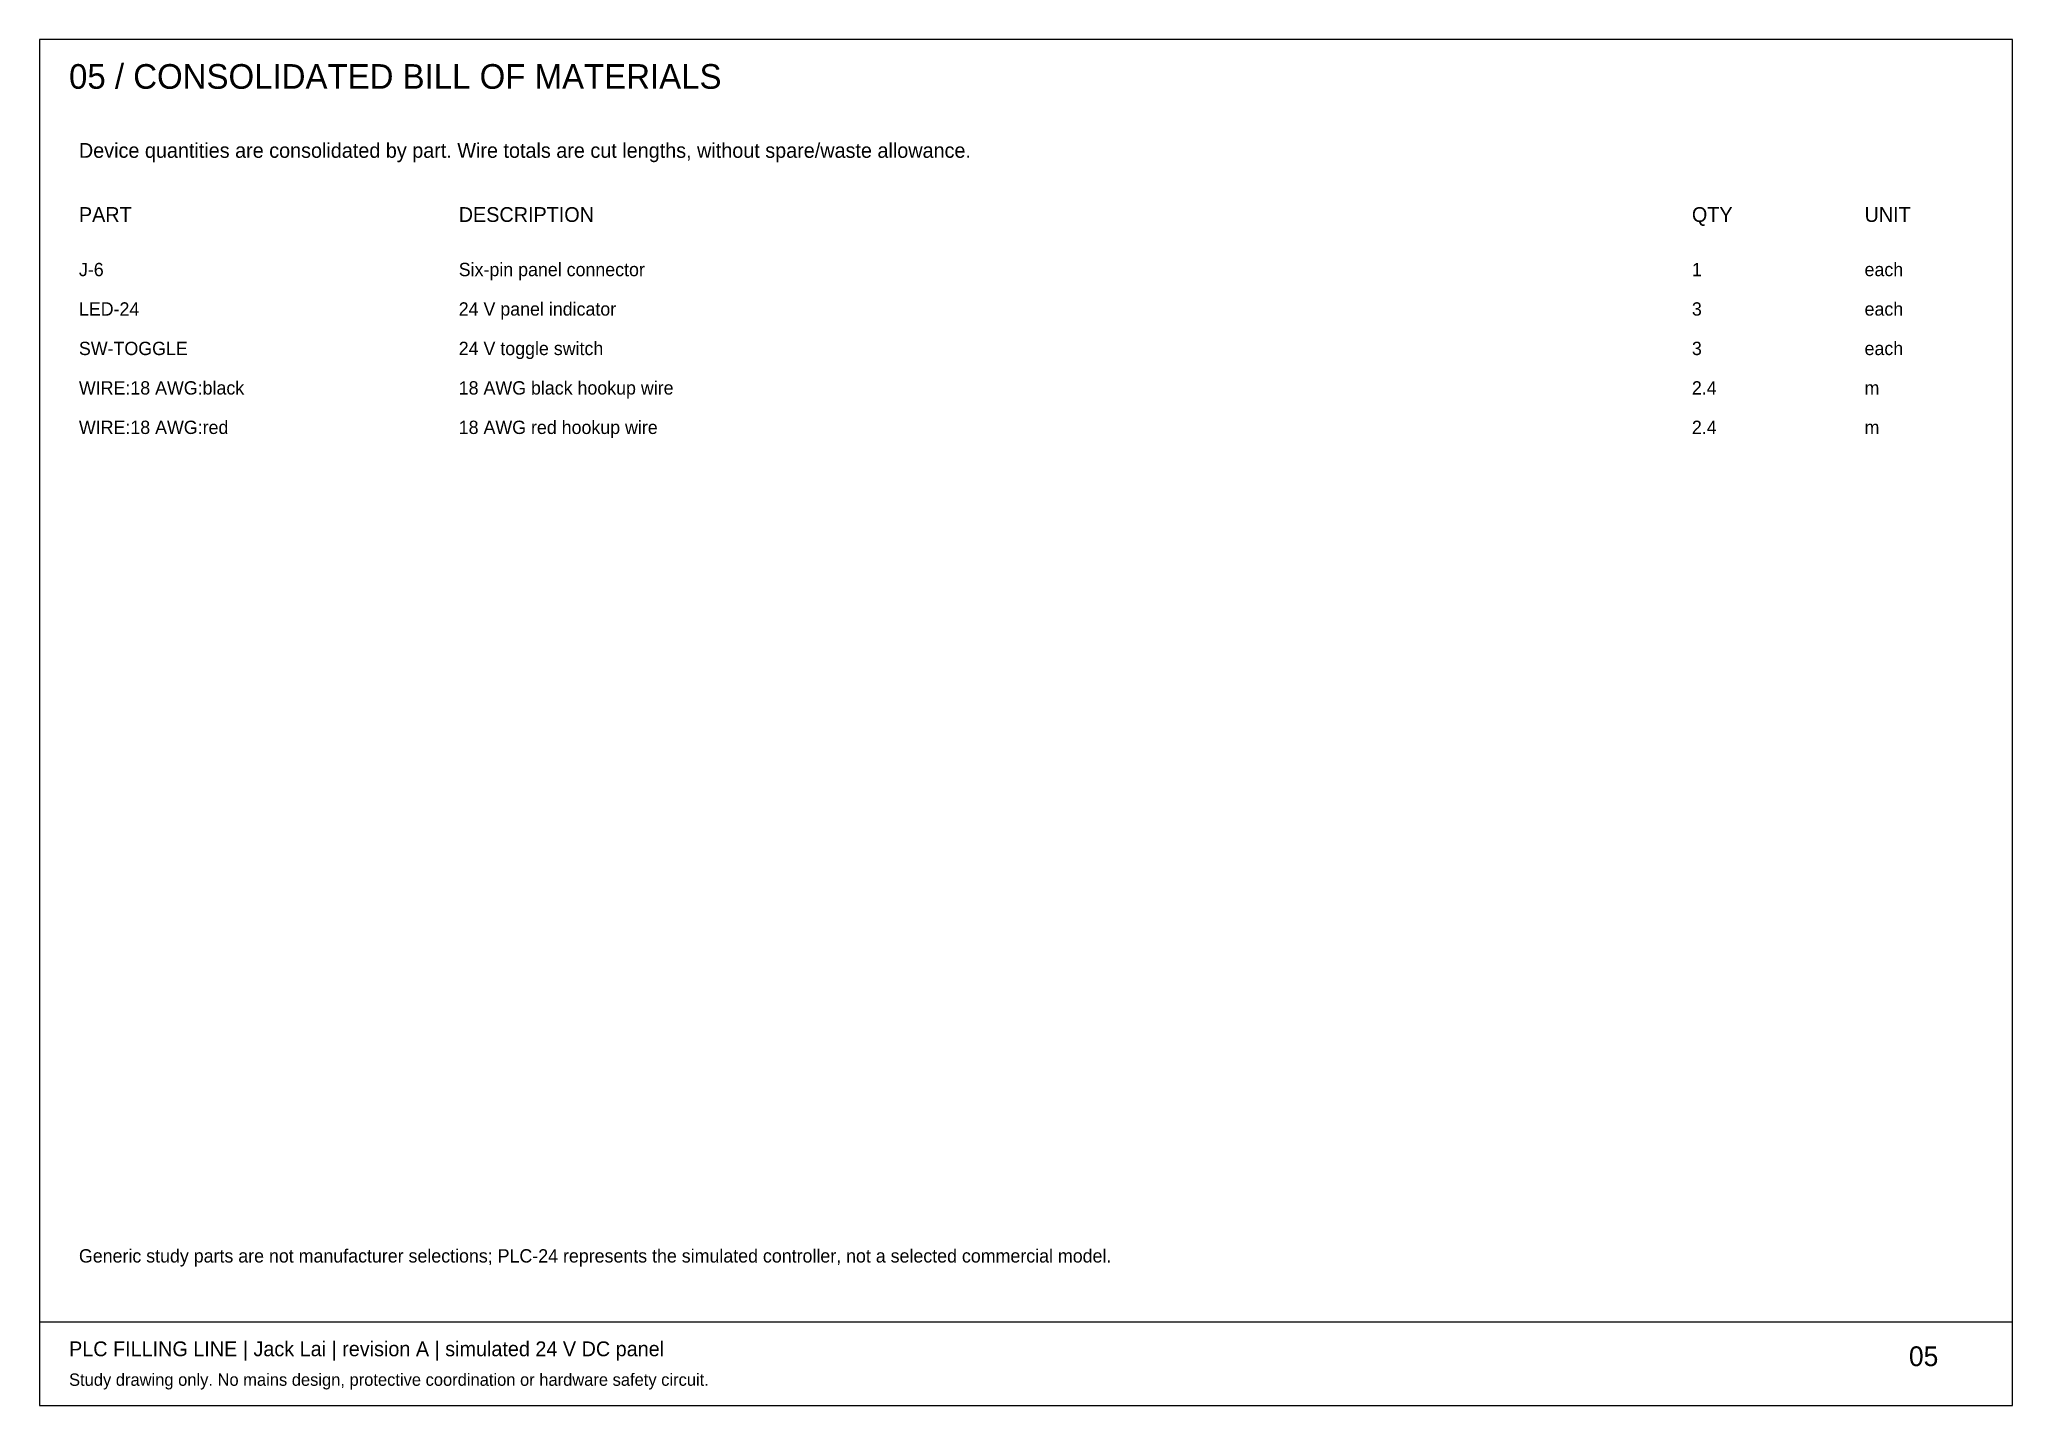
# Paper-space layout 'BOM' of a CAD drawing. Header units: millimetres. Extents: x 10 to 410, y 10 to 287.
import ezdxf

# ---------------------------------------------------------------- set-up
doc = ezdxf.new("R2010")
doc.units = ezdxf.units.MM

psp = doc.layouts.new('BOM')

# ---------------------------------------------------------------- linework, layer by layer
psp.add_line((10, 27), (410, 27))
psp.add_lwpolyline([(10, 10), (410, 10), (410, 287), (10, 287)], close=True)

# ---------------------------------------------------------------- texts
for s, height, p in [('05 / CONSOLIDATED BILL OF MATERIALS', 5, (16, 277)), ('Device quantities are consolidated by part. Wire totals are cut lengths, without spare/waste allowance.', 3, (18, 263)), ('PART', 3, (18, 250)), ('DESCRIPTION', 3, (95, 250)), ('QTY', 3, (345, 250)), ('UNIT', 3, (380, 250)), ('J-6', 2.7, (18, 239)), ('Six-pin panel connector', 2.7, (95, 239)), ('1', 2.7, (345, 239)), ('each', 2.7, (380, 239)), ('LED-24', 2.7, (18, 231)), ('24 V panel indicator', 2.7, (95, 231)), ('3', 2.7, (345, 231)), ('each', 2.7, (380, 231)), ('SW-TOGGLE', 2.7, (18, 223)), ('24 V toggle switch', 2.7, (95, 223)), ('3', 2.7, (345, 223)), ('each', 2.7, (380, 223)), ('WIRE:18 AWG:black', 2.7, (18, 215)), ('18 AWG black hookup wire', 2.7, (95, 215)), ('2.4', 2.7, (345, 215)), ('m', 2.7, (380, 215)), ('WIRE:18 AWG:red', 2.7, (18, 207)), ('18 AWG red hookup wire', 2.7, (95, 207)), ('2.4', 2.7, (345, 207)), ('m', 2.7, (380, 207)), ('Generic study parts are not manufacturer selections; PLC-24 represents the simulated controller, not a selected commercial model.', 2.7, (18, 39)), ('PLC FILLING LINE | Jack Lai | revision A | simulated 24 V DC panel', 3, (16, 20)), ('05', 4, (389, 18)), ('Study drawing only. No mains design, protective coordination or hardware safety circuit.', 2.5, (16, 14))]:
    psp.add_text(s, height=height).set_placement(p)

doc.saveas('drawing.dxf')
